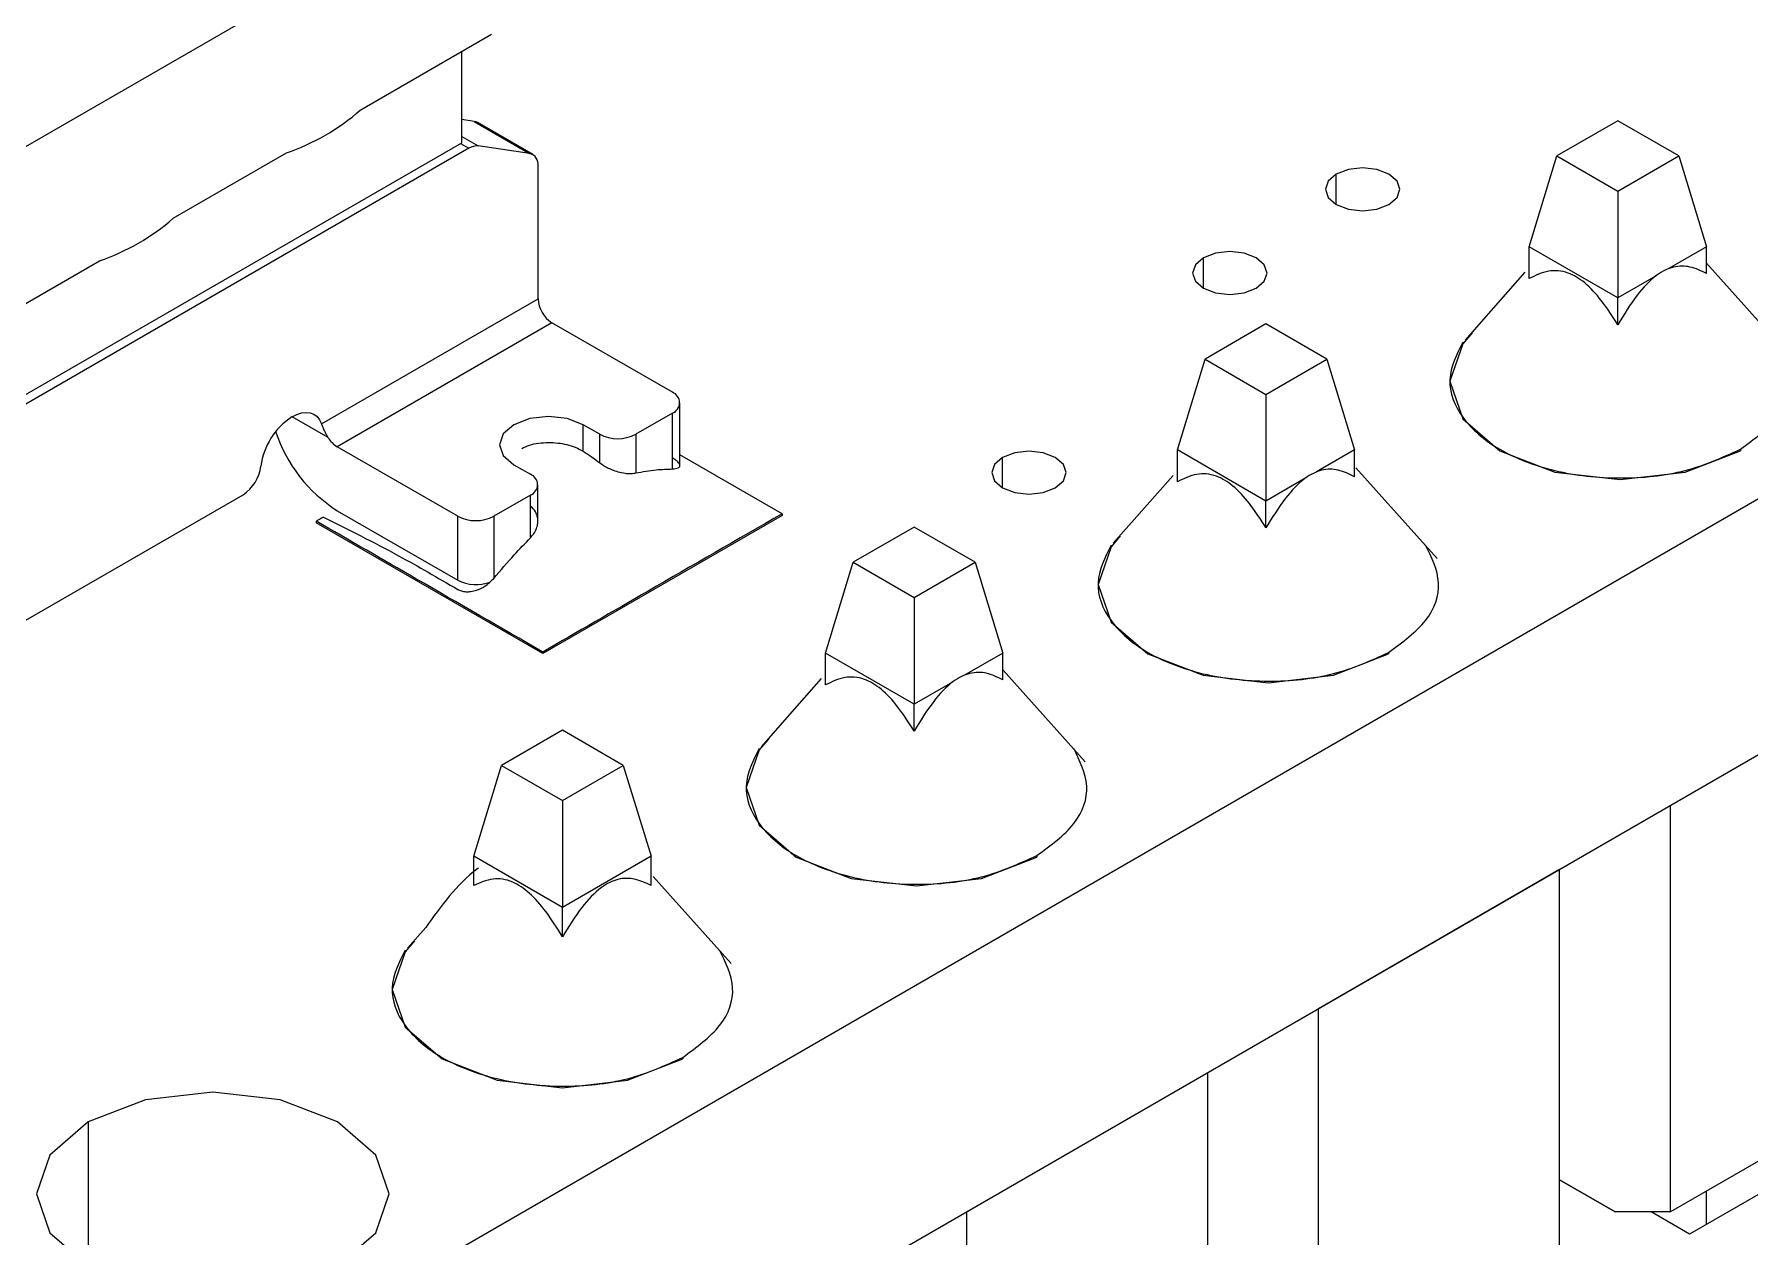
# Model space of a CAD drawing. Header units: millimetres. Extents: x 53 to 380, y 29 to 265.
# Drawn here: x 296.116 to 300.494, y 105.908 to 108.976 of the extents above; entities that cross this region are included whole.
import ezdxf

# ---------------------------------------------------------------- set-up
doc = ezdxf.new("R2010")
doc.units = ezdxf.units.MM

msp = doc.modelspace()

# ---------------------------------------------------------------- linework, layer by layer
at = {"color": 7, "linetype": 'Continuous', "lineweight": 25}
for p, q in [((311.8284, 114.3213), (296.5549, 105.5041)), ((311.8284, 113.6681), (296.5549, 104.8509)), ((294.1488, 107.5669), (297.1469, 109.2977)), ((296.9477, 108.7826), (297.283, 108.9762)), ((297.207, 108.6996), (297.207, 108.9323)), ((297.2384, 108.7541), (297.207, 108.7586)), ((297.2384, 108.7541), (297.3798, 108.6724)), ((297.388, 108.6696), (297.2466, 108.7513)), ((300.1576, 108.7556), (300.0021, 108.6658)), ((300.3132, 108.6658), (300.1576, 108.7556)), ((297.2247, 108.6853), (296.0332, 107.9975)), ((296.0579, 108.0363), (297.207, 108.6996)), ((297.3798, 108.6724), (297.249, 108.6913)), ((296.4704, 108.5071), (296.7592, 108.6738)), ((297.4015, 108.3015), (297.4015, 108.6399)), ((299.9313, 108.4342), (300.0021, 108.6658)), ((300.0021, 108.6658), (300.1576, 108.576)), ((300.1576, 108.576), (300.3132, 108.6658)), ((300.3132, 108.6658), (300.3839, 108.4342)), ((300.1576, 108.576), (300.1576, 108.3036)), ((300.1576, 108.3036), (299.9313, 108.4342)), ((299.9313, 108.3528), (299.9313, 108.4342)), ((300.3839, 108.4342), (300.2862, 108.3778)), ((300.3839, 108.3657), (300.3839, 108.4342)), ((296.0332, 108.2547), (296.2819, 108.3982)), ((300.5941, 108.157), (300.3839, 108.3921)), ((300.2553, 108.36), (300.1576, 108.3036)), ((296.8489, 107.9825), (297.4015, 108.3015)), ((300.1576, 108.2351), (300.1576, 108.3036)), ((297.4368, 108.2403), (296.8888, 107.9239)), ((297.7444, 108.0627), (297.4368, 108.2403)), ((299.2596, 108.2371), (299.104, 108.1473)), ((299.4152, 108.1473), (299.2596, 108.2371)), ((299.0333, 107.9158), (299.104, 108.1473)), ((299.104, 108.1473), (299.2596, 108.0575)), ((299.2596, 108.0575), (299.4152, 108.1473)), ((299.4152, 108.1473), (299.4859, 107.9158)), ((297.7634, 107.8757), (297.7634, 108.0362)), ((299.2596, 108.0575), (299.2596, 107.7852)), ((296.7729, 107.9999), (296.7739, 108.0005)), ((297.5588, 107.9556), (297.5164, 107.98)), ((297.7444, 108.0096), (297.6507, 107.9556)), ((297.1964, 107.7463), (296.8888, 107.9239)), ((298.0245, 107.7527), (297.7634, 107.9035)), ((299.2596, 107.7852), (299.0333, 107.9158)), ((299.0333, 107.8344), (299.0333, 107.9158)), ((299.4859, 107.9158), (299.3882, 107.8594)), ((299.4859, 107.8473), (299.4859, 107.9158)), ((300.4707, 107.9176), (300.4707, 107.9134)), ((297.3396, 107.878), (297.382, 107.8535)), ((299.6961, 107.6386), (299.4887, 107.8704)), ((297.401, 107.7342), (297.401, 107.827)), ((299.3573, 107.8416), (299.2596, 107.7852)), ((295.6796, 107.2422), (296.6484, 107.8015)), ((296.8888, 107.7606), (297.1964, 107.583)), ((297.382, 107.8004), (297.2883, 107.7463)), ((299.2596, 107.7167), (299.2596, 107.7852)), ((296.8354, 107.7338), (296.8354, 107.7298)), ((297.4136, 107.396), (296.8354, 107.7298)), ((297.1964, 107.583), (297.1964, 107.7463)), ((298.0245, 107.7487), (297.4136, 107.396)), ((298.0245, 107.7527), (298.0245, 107.7487)), ((298.3616, 107.7187), (298.206, 107.6289)), ((298.5171, 107.6289), (298.3616, 107.7187)), ((298.1353, 107.3974), (298.206, 107.6289)), ((298.206, 107.6289), (298.3616, 107.5391)), ((298.3616, 107.5391), (298.5171, 107.6289)), ((298.5171, 107.6289), (298.5878, 107.3974)), ((298.3616, 107.5391), (298.3616, 107.2668)), ((297.4136, 107.4), (297.4136, 107.396)), ((298.3616, 107.2668), (298.1353, 107.3974)), ((298.1353, 107.316), (298.1353, 107.3974)), ((298.5878, 107.3974), (298.4901, 107.341)), ((298.5878, 107.3289), (298.5878, 107.3974)), ((299.5727, 107.3991), (299.5727, 107.395)), ((298.4593, 107.3232), (298.3616, 107.2668)), ((298.7981, 107.1202), (298.5891, 107.3538)), ((300.9072, 107.3634), (300.292, 107.0083)), ((298.3616, 107.1983), (298.3616, 107.2668)), ((297.4635, 107.2003), (297.308, 107.1105)), ((297.6191, 107.1105), (297.4635, 107.2003)), ((297.2373, 106.879), (297.308, 107.1105)), ((297.308, 107.1105), (297.4635, 107.0207)), ((297.4635, 107.0207), (297.6191, 107.1105)), ((297.6191, 107.1105), (297.6898, 106.879)), ((297.4635, 107.0207), (297.4635, 106.7483)), ((300.292, 105.9712), (300.292, 107.0083)), ((297.4635, 106.7483), (297.2373, 106.879)), ((297.2373, 106.8041), (297.2373, 106.879)), ((297.6898, 106.879), (297.4635, 106.7483)), ((297.6898, 106.8041), (297.6898, 106.879)), ((298.6747, 106.8807), (298.6747, 106.8766)), ((300.0091, 106.845), (299.3939, 106.4898)), ((300.0091, 105.808), (300.0091, 106.845)), ((297.8942, 106.6051), (297.6952, 106.8276)), ((297.4635, 106.6735), (297.4635, 106.7483)), ((297.1147, 106.6971), (297.068, 106.6442)), ((299.3939, 105.4528), (299.3939, 106.4898)), ((297.7708, 106.3657), (297.7708, 106.3615)), ((299.1111, 106.3266), (298.4959, 105.9714)), ((299.1111, 105.2895), (299.1111, 106.3266)), ((300.9072, 106.3264), (300.292, 105.9712)), ((301.0481, 106.3226), (300.341, 105.9143)), ((300.0091, 106.0529), (300.1505, 105.9712)), ((300.1505, 105.9712), (300.0091, 106.0529)), ((300.3839, 105.9391), (300.3839, 106.0243)), ((298.4959, 104.9344), (298.4959, 105.9714)), ((300.292, 105.9712), (300.1505, 105.9712)), ((300.341, 105.9143), (300.2425, 105.9712))]:
    msp.add_line(p, q, dxfattribs=at)
at = {"color": 8, "linetype": 'Continuous', "lineweight": 25}
for p, q in [((297.2035, 108.6975), (297.2247, 108.6853)), ((297.207, 108.7156), (297.249, 108.6913)), ((299.439, 108.542), (299.439, 108.6196)), ((299.1003, 108.3281), (299.1003, 108.4057)), ((296.8654, 107.9476), (296.7739, 108.0005)), ((297.5164, 107.9125), (297.5164, 107.98)), ((297.7444, 107.8671), (297.7444, 108.0096)), ((297.5588, 107.8829), (297.5588, 107.9556)), ((297.6507, 107.9556), (297.6507, 107.8568)), ((298.5874, 107.8192), (298.5874, 107.8967)), ((297.382, 107.6912), (297.382, 107.8004)), ((297.2883, 107.7463), (297.2883, 107.5879)), ((296.2532, 106.2008), (296.2532, 105.8334))]:
    msp.add_line(p, q, dxfattribs=at)
at = {"color": 7, "linetype": 'Continuous', "lineweight": 25, "flags": 128}
for points in [[(297.2466, 108.7513), (297.2431, 108.7529), (297.2384, 108.7541)], [(299.5734, 108.542), (299.594, 108.5598), (299.6012, 108.5808), (299.594, 108.6018), (299.5734, 108.6196), (299.5426, 108.6315), (299.5062, 108.6356), (299.4699, 108.6315), (299.439, 108.6196)], [(299.439, 108.6196), (299.4185, 108.6018), (299.4112, 108.5808), (299.4185, 108.5598), (299.439, 108.542), (299.4699, 108.5301), (299.5062, 108.5259), (299.5426, 108.5301), (299.5734, 108.542)], [(299.2346, 108.3281), (299.2552, 108.3459), (299.2624, 108.3669), (299.2552, 108.3879), (299.2346, 108.4057), (299.2038, 108.4176), (299.1674, 108.4217), (299.1311, 108.4176), (299.1003, 108.4057)], [(299.1003, 108.4057), (299.0797, 108.3879), (299.0724, 108.3669), (299.0797, 108.3459), (299.1003, 108.3281), (299.1311, 108.3162), (299.1674, 108.3121), (299.2038, 108.3162), (299.2346, 108.3281)], [(299.9204, 108.3689), (299.8146, 108.249), (299.7679, 108.196)], [(299.7857, 108.2148), (299.762, 108.1868), (299.7289, 108.0908), (299.762, 107.9948), (299.8562, 107.9134), (299.9972, 107.859), (300.1635, 107.84), (300.3298, 107.859), (300.4707, 107.9134)], [(296.7739, 108.0005), (296.7861, 108.0064), (296.798, 108.0101), (296.8093, 108.0113), (296.8198, 108.0101), (296.8292, 108.0065), (296.8373, 108.0007), (296.8439, 107.9926), (296.8489, 107.9825)], [(297.5164, 107.98), (297.4758, 107.9957), (297.428, 108.0012), (297.3801, 107.9957), (297.3396, 107.98), (297.3125, 107.9566), (297.303, 107.929), (297.3125, 107.9014), (297.3396, 107.878)], [(298.5874, 107.8967), (298.5668, 107.8789), (298.5596, 107.858), (298.5668, 107.837), (298.5874, 107.8192), (298.6182, 107.8073), (298.6546, 107.8031), (298.6909, 107.8073), (298.7218, 107.8192)], [(298.7218, 107.8192), (298.7424, 107.837), (298.7496, 107.858), (298.7424, 107.8789), (298.7218, 107.8967), (298.6909, 107.9086), (298.6546, 107.9128), (298.6182, 107.9086), (298.5874, 107.8967)], [(299.0224, 107.8505), (298.9166, 107.7306), (298.8699, 107.6776)], [(298.8877, 107.6964), (298.864, 107.6684), (298.8309, 107.5724), (298.864, 107.4764), (298.9582, 107.395), (299.0991, 107.3406), (299.2654, 107.3215), (299.4317, 107.3406), (299.5727, 107.395)], [(298.1243, 107.3321), (298.0186, 107.2122), (297.9718, 107.1592)], [(297.9896, 107.178), (297.9659, 107.15), (297.9329, 107.054), (297.9659, 106.958), (298.0601, 106.8766), (298.2011, 106.8222), (298.3674, 106.8031), (298.5337, 106.8222), (298.6747, 106.8766)], [(297.0858, 106.6629), (297.0621, 106.6349), (297.029, 106.5389), (297.0621, 106.4429), (297.1563, 106.3615), (297.2972, 106.3072), (297.4635, 106.2881), (297.6298, 106.3072), (297.7708, 106.3615)], [(296.8896, 105.8334), (296.9871, 105.9177), (297.0214, 106.0171), (296.9871, 106.1165), (296.8896, 106.2008), (296.7436, 106.2571), (296.5714, 106.2769), (296.3991, 106.2571), (296.2532, 106.2008)], [(296.2532, 106.2008), (296.1556, 106.1165), (296.1214, 106.0171), (296.1556, 105.9177), (296.2532, 105.8334), (296.3991, 105.7771), (296.5714, 105.7574), (296.7436, 105.7771), (296.8896, 105.8334)]]:
    msp.add_lwpolyline(points, dxfattribs=at)
at = {"color": 7, "linetype": 'Continuous', "lineweight": 25}
for centre, radius, start, end in [((296.5777, 109.2058), 0.5621, 288.8306, 311.1641), ((297.2456, 108.6527), 0.0387, 84.9417, 122.7202), ((297.3728, 108.6443), 0.029, 351.1777, 75.9919), ((296.1004, 108.9302), 0.5621, 288.8306, 311.164), ((297.4782, 108.305), 0.0768, 182.6056, 237.3952), ((297.7343, 108.0362), 0.0284, 290.7836, 69.2167), ((296.8681, 107.8525), 0.1754, 122.8604, 172.931), ((297.0953, 108.0838), 0.3835, 198.4311, 237.423), ((296.926, 107.984), 0.0706, 210.9735, 238.2439), ((297.6047, 108.0443), 0.0999, 242.6096, 297.3902), ((296.5934, 107.8866), 0.1013, 302.8583, 352.9332), ((297.3719, 107.827), 0.0284, 290.7826, 69.2177), ((297.2424, 107.8351), 0.0999, 242.6099, 297.39), ((297.2427, 107.6737), 0.1018, 242.9303, 290.9001)]:
    msp.add_arc(centre, radius, start, end, dxfattribs=at)
for points, knots in [([(300.1576, 108.2351), (300.1441, 108.2563), (300.1189, 108.2957), (300.075, 108.3438), (300.0263, 108.3729), (299.9762, 108.375), (299.9472, 108.3606), (299.9313, 108.3528)], [0, 0, 0, 0, 0.205111, 0.381223, 0.543783, 0.751529, 1, 1, 1, 1]), ([(300.3839, 108.3657), (300.3704, 108.3724), (300.3453, 108.3847), (300.3019, 108.3863), (300.2529, 108.3629), (300.2022, 108.3084), (300.1734, 108.261), (300.1576, 108.2351)], [0, 0, 0, 0, 0.210667, 0.390223, 0.551828, 0.755245, 1, 1, 1, 1]), ([(299.762, 108.1909), (299.7463, 108.1592), (299.7148, 108.0956), (299.7523, 107.9963), (299.8479, 107.913), (299.993, 107.857), (300.1629, 107.8379), (300.3362, 107.8559), (300.4259, 107.897), (300.4707, 107.9176)], [0, 0, 0, 0, 0.142857, 0.285714, 0.428571, 0.571429, 0.714286, 0.857143, 1, 1, 1, 1]), ([(300.4707, 107.9176), (300.5061, 107.9434), (300.5768, 107.995), (300.6116, 108.0959), (300.5805, 108.1593), (300.5649, 108.1909)], [0, 0, 0, 0, 0.333333, 0.666667, 1, 1, 1, 1]), ([(296.8654, 107.9476), (296.8635, 107.9508), (296.8599, 107.9569), (296.8554, 107.9662), (296.8517, 107.9751), (296.8498, 107.98), (296.8489, 107.9825)], [0, 0, 0, 0, 0.252729, 0.495598, 0.740732, 1, 1, 1, 1]), ([(297.3597, 107.9192), (297.3662, 107.9224), (297.3858, 107.9317), (297.4278, 107.9363), (297.468, 107.9321), (297.4974, 107.9229), (297.51, 107.916), (297.5164, 107.9125)], [0, 0, 0, 0, 0.142137, 0.427895, 0.706139, 0.851267, 1, 1, 1, 1]), ([(297.5164, 107.9125), (297.5243, 107.9074), (297.5385, 107.8983), (297.5526, 107.8876), (297.5588, 107.8829)], [0, 0, 0, 0, 0.5582424, 1, 1, 1, 1]), ([(297.7444, 107.8671), (297.75, 107.8676), (297.7601, 107.8687), (297.7641, 107.8741), (297.7628, 107.8796), (297.7589, 107.8847), (297.7528, 107.8901), (297.7471, 107.8938), (297.7444, 107.8956)], [0, 0, 0, 0, 0.277975, 0.4986436, 0.635867, 0.7644825, 0.8854678, 1, 1, 1, 1]), ([(297.5588, 107.8829), (297.5648, 107.8788), (297.5744, 107.8721), (297.5908, 107.8647), (297.6066, 107.8593), (297.6228, 107.856), (297.6365, 107.8553), (297.6451, 107.8558), (297.6492, 107.8565), (297.6507, 107.8568)], [0, 0, 0, 0, 0.220395, 0.352562, 0.499332, 0.688569, 0.835177, 0.939016, 1, 1, 1, 1]), ([(297.6507, 107.8568), (297.6683, 107.86), (297.7003, 107.8659), (297.7308, 107.8667), (297.7444, 107.8671)], [0, 0, 0, 0, 0.552029, 1, 1, 1, 1]), ([(299.2596, 107.7167), (299.2461, 107.7379), (299.2209, 107.7773), (299.177, 107.8254), (299.1283, 107.8545), (299.0782, 107.8566), (299.0491, 107.8422), (299.0333, 107.8344)], [0, 0, 0, 0, 0.205111, 0.381223, 0.543783, 0.751529, 1, 1, 1, 1]), ([(299.4859, 107.8473), (299.4723, 107.854), (299.4473, 107.8663), (299.4039, 107.8679), (299.3549, 107.8445), (299.3042, 107.79), (299.2753, 107.7426), (299.2596, 107.7167)], [0, 0, 0, 0, 0.210668, 0.390223, 0.551827, 0.755245, 1, 1, 1, 1]), ([(297.382, 107.6912), (297.3873, 107.6977), (297.3961, 107.7084), (297.4001, 107.7225), (297.4009, 107.7301), (297.4012, 107.7369), (297.4001, 107.7461), (297.395, 107.7602), (297.387, 107.7681), (297.382, 107.773)], [0, 0, 0, 0, 0.249367, 0.416211, 0.468431, 0.499731, 0.644998, 0.776767, 1, 1, 1, 1]), ([(296.8534, 107.7442), (296.8501, 107.7423), (296.8441, 107.7388), (296.838, 107.7353), (296.8354, 107.7338)], [0, 0, 0, 0, 0.559971, 1, 1, 1, 1]), ([(297.4136, 107.4), (297.3056, 107.4624), (297.1129, 107.5737), (296.9202, 107.6849), (296.8354, 107.7338)], [0, 0, 0, 0, 0.56, 1, 1, 1, 1]), ([(296.8534, 107.7442), (296.9174, 107.7124), (297.0316, 107.6556), (297.1461, 107.589), (297.1964, 107.5598)], [0, 0, 0, 0, 0.560372, 1, 1, 1, 1]), ([(298.0245, 107.7527), (297.9105, 107.6869), (297.7068, 107.5695), (297.5032, 107.4518), (297.4136, 107.4)], [0, 0, 0, 0, 0.56, 1, 1, 1, 1]), ([(297.2883, 107.5879), (297.3056, 107.6082), (297.3362, 107.6441), (297.3682, 107.677), (297.382, 107.6912)], [0, 0, 0, 0, 0.567607, 1, 1, 1, 1]), ([(298.864, 107.6725), (298.8482, 107.6407), (298.8168, 107.5772), (298.8543, 107.4778), (298.9499, 107.3946), (299.095, 107.3386), (299.2648, 107.3195), (299.4382, 107.3375), (299.5279, 107.3786), (299.5727, 107.3991)], [0, 0, 0, 0, 0.142857, 0.285714, 0.428571, 0.571428, 0.714286, 0.857142, 1, 1, 1, 1]), ([(299.5727, 107.3991), (299.6081, 107.425), (299.6788, 107.4766), (299.7135, 107.5775), (299.6824, 107.6408), (299.6669, 107.6725)], [0, 0, 0, 0, 0.333334, 0.666666, 1, 1, 1, 1]), ([(297.1964, 107.5598), (297.1994, 107.5583), (297.2057, 107.5551), (297.2173, 107.5534), (297.2304, 107.554), (297.247, 107.558), (297.2683, 107.5681), (297.281, 107.5807), (297.2883, 107.5879)], [0, 0, 0, 0, 0.112769, 0.233039, 0.362108, 0.501038, 0.716063, 1, 1, 1, 1]), ([(298.3616, 107.1983), (298.348, 107.2195), (298.3229, 107.2588), (298.279, 107.3069), (298.2302, 107.3361), (298.1801, 107.3381), (298.1511, 107.3238), (298.1353, 107.316)], [0, 0, 0, 0, 0.205111, 0.381223, 0.543783, 0.751529, 1, 1, 1, 1]), ([(298.5878, 107.3289), (298.5743, 107.3355), (298.5492, 107.3479), (298.5058, 107.3495), (298.4569, 107.3261), (298.4062, 107.2716), (298.3773, 107.2242), (298.3616, 107.1983)], [0, 0, 0, 0, 0.210668, 0.390223, 0.551827, 0.755245, 1, 1, 1, 1]), ([(297.9659, 107.1541), (297.9502, 107.1223), (297.9187, 107.0588), (297.9562, 106.9594), (298.0519, 106.8762), (298.197, 106.8202), (298.3668, 106.801), (298.5402, 106.8191), (298.6298, 106.8602), (298.6747, 106.8807)], [0, 0, 0, 0, 0.142857, 0.285714, 0.428571, 0.571428, 0.714285, 0.857143, 1, 1, 1, 1]), ([(298.6747, 106.8807), (298.71, 106.9065), (298.7808, 106.9582), (298.8155, 107.0591), (298.7844, 107.1224), (298.7689, 107.1541)], [0, 0, 0, 0, 0.333332, 0.666666, 1, 1, 1, 1]), ([(297.2495, 106.8492), (297.2489, 106.8488), (297.1923, 106.8056), (297.1533, 106.7511), (297.1147, 106.6971)], [0, 0, 0, 0, 0.010834, 1, 1, 1, 1]), ([(297.4635, 106.6735), (297.45, 106.6953), (297.4248, 106.7359), (297.3813, 106.7863), (297.3328, 106.8189), (297.2821, 106.8244), (297.2531, 106.8113), (297.2373, 106.8041)], [0, 0, 0, 0, 0.209564, 0.389254, 0.552326, 0.756459, 1, 1, 1, 1]), ([(297.6898, 106.8041), (297.6763, 106.8106), (297.6512, 106.8227), (297.6077, 106.8238), (297.5589, 106.8004), (297.5082, 106.7464), (297.4793, 106.6992), (297.4635, 106.6735)], [0, 0, 0, 0, 0.2102662, 0.3899062, 0.5519868, 0.7556733, 1, 1, 1, 1]), ([(297.0621, 106.6391), (297.0463, 106.6073), (297.0149, 106.5437), (297.0524, 106.4444), (297.148, 106.3611), (297.2931, 106.3052), (297.463, 106.286), (297.6363, 106.304), (297.726, 106.3451), (297.7708, 106.3657)], [0, 0, 0, 0, 0.142857, 0.285714, 0.428571, 0.571429, 0.714285, 0.857143, 1, 1, 1, 1]), ([(297.7708, 106.3657), (297.8062, 106.3915), (297.8769, 106.4432), (297.9117, 106.544), (297.8806, 106.6074), (297.865, 106.6391)], [0, 0, 0, 0, 0.333332, 0.666667, 1, 1, 1, 1])]:
    msp.add_open_spline(points, degree=3, knots=knots, dxfattribs=at)

doc.saveas('drawing.dxf')
